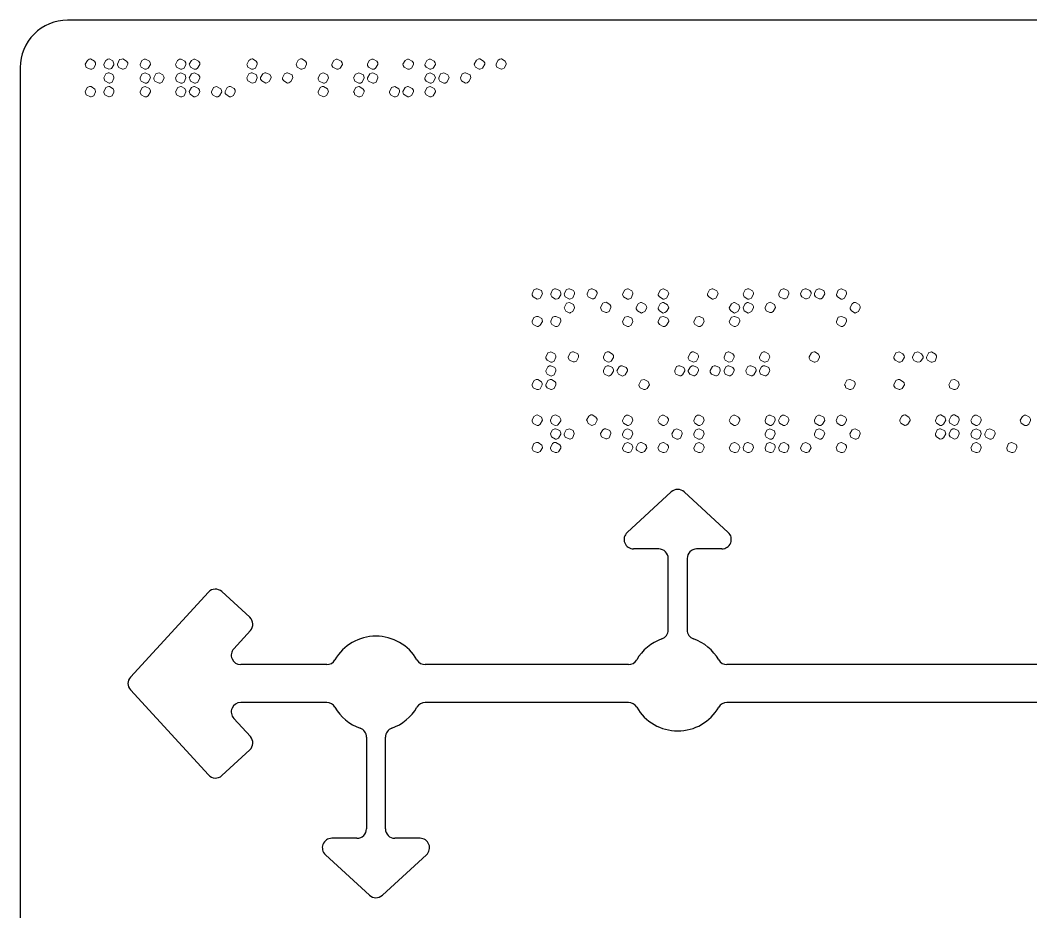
# Model space of a CAD drawing. Header units: millimetres. Extents: x 4903 to 8718, y 642 to 2401.
# Drawn here: x 5582.7 to 5795.9, y 757.1 to 945.4 of the extents above; entities that cross this region are included whole.
import ezdxf

# ---------------------------------------------------------------- set-up
doc = ezdxf.new("R2010")
doc.units = ezdxf.units.MM

msp = doc.modelspace()

# ---------------------------------------------------------------- linework, layer by layer
for p, q in [((5710.75, 837.24), (5720.07, 845.79)), ((5722.77, 845.79), (5732.09, 837.24)), ((5717.42, 833.76), (5712.1, 833.76)), ((5730.74, 833.76), (5725.42, 833.76)), ((5719.42, 816.64), (5719.42, 831.76)), ((5723.42, 831.76), (5723.42, 816.64)), ((5622.39, 824.62), (5605.92, 806.68)), ((5631.11, 819.33), (5625.21, 824.74)), ((5627.72, 812.68), (5631.23, 816.51)), ((5647.34, 809.33), (5629.19, 809.33)), ((5711.03, 809.33), (5668.12, 809.33)), ((5812.07, 809.33), (5731.81, 809.33)), ((5605.92, 803.97), (5622.39, 786.03)), ((5647.34, 801.33), (5629.19, 801.33)), ((5711.03, 801.33), (5668.12, 801.33)), ((5812.07, 801.33), (5731.81, 801.33)), ((5631.23, 794.15), (5627.72, 797.97)), ((5655.73, 794.01), (5655.73, 774.65)), ((5659.73, 774.65), (5659.73, 794.01)), ((5625.21, 785.91), (5631.11, 791.32)), ((5653.73, 772.65), (5648.41, 772.65)), ((5667.05, 772.65), (5661.73, 772.65)), ((5647.06, 769.18), (5656.38, 760.63)), ((5659.08, 760.63), (5668.4, 769.18))]:
    msp.add_line(p, q)
msp.add_lwpolyline([(5582.65, 935.42), (5582.65, 658.42, 0.414214), (5592.65, 648.42), (5992.65, 648.42, 0.414214), (6002.65, 658.42), (6002.65, 935.42, 0.414214), (5992.65, 945.42), (5592.65, 945.42, 0.414214)], format="xyb", close=True)
at = {"color": 139, "lineweight": 0}
for points in [[(5597.46, 937.25), (5597.22, 937.17), (5596.83, 936.93), (5596.35, 936.14), (5596.43, 935.91), (5596.59, 935.43), (5597.46, 935.04), (5597.46, 935.04), (5597.77, 935.04), (5598.17, 935.28), (5598.56, 936.06), (5598.56, 936.38), (5598.32, 936.77)], [(5601.4, 937.25), (5601.16, 937.17), (5600.69, 936.93), (5600.29, 936.14), (5600.29, 935.99), (5600.53, 935.43), (5601.32, 935.04), (5601.71, 935.12), (5601.95, 935.2), (5602.42, 935.99), (5602.42, 936.22), (5602.19, 936.85)], [(5604.31, 937.25), (5604.08, 937.17), (5603.6, 937.09), (5603.21, 936.14), (5603.21, 935.91), (5603.45, 935.43), (5604.24, 935.04), (5604.39, 935.04), (5604.94, 935.28), (5605.34, 936.14), (5605.34, 936.38), (5605.1, 936.77)], [(5609.12, 937.17), (5608.96, 937.17), (5608.81, 937.17), (5608.33, 936.93), (5607.94, 936.06), (5607.94, 935.91), (5608.18, 935.51), (5608.96, 935.04), (5609.2, 935.04), (5609.67, 935.28), (5610.15, 936.06), (5610.15, 936.14), (5610.07, 936.38), (5609.91, 936.77)], [(5616.61, 937.17), (5616.53, 937.17), (5616.29, 937.17), (5615.82, 936.93), (5615.43, 936.06), (5615.5, 935.91), (5615.66, 935.51), (5616.45, 935.04), (5616.77, 935.04), (5617.24, 935.28), (5617.63, 936.06), (5617.63, 936.14), (5617.63, 936.38), (5617.4, 936.77)], [(5619.52, 937.17), (5619.29, 937.17), (5618.81, 936.93), (5618.34, 936.14), (5618.42, 935.83), (5618.58, 935.51), (5619.37, 935.04), (5619.52, 935.04), (5619.76, 935.04), (5620.08, 935.28), (5620.55, 936.06), (5620.55, 936.38), (5620.31, 936.77)], [(5631.66, 937.25), (5631.58, 937.25), (5631.35, 937.17), (5630.87, 936.93), (5630.48, 936.06), (5630.56, 935.91), (5630.72, 935.51), (5631.5, 935.04), (5631.82, 935.04), (5632.29, 935.28), (5632.69, 936.14), (5632.69, 936.14), (5632.69, 936.38), (5632.45, 936.77)], [(5642.06, 937.25), (5641.83, 937.25), (5641.35, 937.01), (5640.88, 936.14), (5640.96, 935.91), (5641.12, 935.51), (5641.91, 935.04), (5642.06, 935.04), (5642.3, 935.12), (5642.69, 935.28), (5643.09, 936.14), (5643.09, 936.38), (5642.85, 936.77)], [(5649.55, 937.17), (5649.31, 937.17), (5648.84, 936.93), (5648.45, 936.14), (5648.45, 935.83), (5648.61, 935.51), (5649.47, 935.04), (5649.55, 935.04), (5649.79, 935.04), (5650.18, 935.28), (5650.65, 936.06), (5650.58, 936.38), (5650.42, 936.77)], [(5657.12, 937.17), (5656.88, 937.17), (5656.33, 936.93), (5655.93, 936.14), (5655.93, 935.83), (5656.17, 935.51), (5656.96, 935.04), (5657.12, 935.04), (5657.35, 935.04), (5657.67, 935.28), (5658.14, 936.06), (5658.14, 936.38), (5657.91, 936.77)], [(5664.6, 937.17), (5664.37, 937.17), (5663.89, 936.93), (5663.42, 936.14), (5663.5, 935.83), (5663.66, 935.51), (5664.45, 935.04), (5664.6, 935.04), (5664.84, 935.04), (5665.23, 935.28), (5665.63, 936.06), (5665.63, 936.38), (5665.39, 936.77)], [(5669.25, 937.17), (5669.1, 937.17), (5668.94, 937.17), (5668.47, 936.93), (5668.07, 936.06), (5668.07, 935.91), (5668.31, 935.51), (5669.1, 935.04), (5669.33, 935.04), (5669.81, 935.28), (5670.28, 936.06), (5670.28, 936.14), (5670.2, 936.38), (5670.04, 936.77)], [(5679.66, 937.25), (5679.42, 937.25), (5678.95, 937.01), (5678.47, 936.14), (5678.55, 935.91), (5678.71, 935.51), (5679.5, 935.04), (5679.66, 935.04), (5679.89, 935.12), (5680.21, 935.28), (5680.68, 936.14), (5680.68, 936.38), (5680.44, 936.77)], [(5684.15, 937.25), (5684.23, 937.25), (5685.02, 936.77), (5685.25, 936.3), (5685.25, 936.06), (5684.78, 935.28), (5684.46, 935.12), (5684.23, 935.04), (5684.23, 935.04), (5684.15, 935.04), (5683.28, 935.51), (5683.12, 935.83), (5683.12, 936.06), (5683.12, 936.06), (5683.12, 936.22), (5683.52, 937.01), (5683.91, 937.17), (5684.15, 937.25), (5684.15, 937.25), (5684.15, 937.25)], [(5601.4, 934.33), (5601.24, 934.33), (5600.69, 934.09), (5600.29, 933.23), (5600.29, 933.23), (5600.53, 932.6), (5601.4, 932.12), (5601.56, 932.12), (5602.03, 932.36), (5602.42, 933.15), (5602.42, 933.38), (5602.19, 933.94)], [(5609.04, 934.33), (5608.81, 934.25), (5608.33, 934.02), (5607.94, 933.23), (5607.94, 932.99), (5608.18, 932.52), (5609.04, 932.12), (5609.28, 932.12), (5609.67, 932.36), (5610.15, 933.23), (5609.91, 933.86)], [(5611.96, 934.33), (5611.72, 934.25), (5611.25, 934.09), (5610.86, 933.23), (5610.86, 933.23), (5610.86, 932.99), (5611.09, 932.52), (5611.96, 932.12), (5612.19, 932.12), (5612.59, 932.36), (5613.06, 933.23), (5612.98, 933.46), (5612.75, 933.86)], [(5616.53, 934.33), (5616.37, 934.25), (5615.82, 934.02), (5615.43, 933.23), (5615.5, 932.99), (5615.66, 932.52), (5616.53, 932.12), (5616.84, 932.12), (5617.24, 932.36), (5617.63, 933.23), (5617.48, 933.86)], [(5619.45, 934.33), (5619.21, 934.25), (5618.81, 934.09), (5618.34, 933.23), (5618.34, 933.23), (5618.42, 932.99), (5618.58, 932.52), (5619.45, 932.12), (5619.68, 932.12), (5620.15, 932.36), (5620.55, 933.23), (5620.55, 933.46), (5620.31, 933.86)], [(5631.58, 934.33), (5631.42, 934.33), (5630.87, 934.09), (5630.48, 933.23), (5630.56, 932.99), (5630.72, 932.6), (5631.58, 932.12), (5631.9, 932.2), (5632.29, 932.36), (5632.69, 933.23), (5632.53, 933.86)], [(5634.5, 934.33), (5634.26, 934.33), (5633.87, 934.09), (5633.39, 933.31), (5633.39, 933.23), (5633.39, 932.99), (5633.63, 932.6), (5634.5, 932.12), (5634.73, 932.2), (5635.21, 932.44), (5635.6, 933.23), (5635.6, 933.46), (5635.37, 933.94)], [(5639.07, 934.33), (5638.91, 934.33), (5638.44, 934.09), (5638.04, 933.23), (5638.04, 932.99), (5638.28, 932.6), (5639.07, 932.12), (5639.38, 932.2), (5639.78, 932.44), (5640.17, 933.23), (5640.02, 933.86)], [(5646.64, 934.33), (5646.4, 934.25), (5645.93, 934.02), (5645.53, 933.23), (5645.53, 932.99), (5645.77, 932.52), (5646.64, 932.12), (5646.87, 932.12), (5647.27, 932.36), (5647.74, 933.23), (5647.5, 933.86)], [(5654.12, 934.33), (5653.96, 934.25), (5653.41, 934.02), (5653.02, 933.23), (5653.1, 932.99), (5653.26, 932.52), (5654.12, 932.12), (5654.44, 932.12), (5654.83, 932.36), (5655.23, 933.23), (5655.07, 933.86)], [(5657.04, 934.33), (5656.8, 934.25), (5656.41, 934.09), (5655.93, 933.23), (5655.93, 933.23), (5655.93, 932.99), (5656.17, 932.52), (5657.04, 932.12), (5657.27, 932.12), (5657.75, 932.36), (5658.14, 933.23), (5658.14, 933.46), (5657.91, 933.86)], [(5669.17, 934.33), (5668.94, 934.25), (5668.47, 934.02), (5668.07, 933.23), (5668.07, 932.99), (5668.31, 932.52), (5669.17, 932.12), (5669.41, 932.12), (5669.81, 932.36), (5670.28, 933.23), (5670.04, 933.86)], [(5672.09, 934.33), (5671.85, 934.25), (5671.38, 934.09), (5670.99, 933.23), (5670.99, 933.23), (5670.99, 932.99), (5671.22, 932.52), (5672.09, 932.12), (5672.33, 932.12), (5672.72, 932.36), (5673.19, 933.23), (5673.12, 933.46), (5672.88, 933.86)], [(5676.66, 934.33), (5676.5, 934.33), (5675.95, 934.09), (5675.56, 933.23), (5675.64, 932.99), (5675.8, 932.6), (5676.66, 932.12), (5676.98, 932.2), (5677.37, 932.44), (5677.77, 933.23), (5677.61, 933.86)], [(5597.61, 931.41), (5597.3, 931.41), (5596.75, 931.18), (5596.35, 930.31), (5596.43, 930.07), (5596.59, 929.68), (5597.46, 929.21), (5597.61, 929.21), (5598.17, 929.44), (5598.56, 930.31), (5598.48, 930.71), (5598.4, 930.86)], [(5601.48, 931.41), (5601.32, 931.41), (5601.08, 931.34), (5600.69, 931.18), (5600.29, 930.31), (5600.29, 930.15), (5600.53, 929.68), (5601.32, 929.21), (5601.4, 929.21), (5601.63, 929.29), (5602.03, 929.44), (5602.42, 930.23), (5602.42, 930.55), (5602.26, 930.94)], [(5609.04, 931.41), (5609.04, 931.41), (5608.41, 931.18), (5607.94, 930.31), (5607.94, 930.15), (5608.18, 929.68), (5608.96, 929.21), (5609.28, 929.21), (5609.67, 929.44), (5610.15, 930.31), (5610.15, 930.47), (5609.91, 931.02)], [(5616.61, 931.41), (5616.53, 931.41), (5615.9, 931.18), (5615.43, 930.31), (5615.5, 930.15), (5615.66, 929.68), (5616.45, 929.21), (5616.77, 929.21), (5617.24, 929.44), (5617.63, 930.31), (5617.63, 930.47), (5617.4, 931.02)], [(5619.45, 931.41), (5619.29, 931.41), (5618.81, 931.18), (5618.34, 930.39), (5618.42, 929.92), (5618.5, 929.76), (5619.29, 929.21), (5619.6, 929.21), (5620.15, 929.52), (5620.55, 930.31), (5620.47, 930.63), (5620.31, 931.02)], [(5624.1, 931.41), (5624.1, 931.41), (5623.46, 931.18), (5622.99, 930.31), (5622.99, 930.15), (5623.23, 929.68), (5624.02, 929.21), (5624.33, 929.21), (5624.73, 929.44), (5625.2, 930.31), (5625.2, 930.31), (5625.12, 930.55), (5624.96, 930.94)], [(5627.01, 931.41), (5626.77, 931.41), (5626.3, 931.18), (5625.91, 930.39), (5625.91, 929.92), (5626.07, 929.76), (5626.85, 929.21), (5627.09, 929.21), (5627.64, 929.52), (5628.04, 930.31), (5628.04, 930.63), (5627.8, 931.02)], [(5646.64, 931.41), (5646.4, 931.41), (5645.93, 931.18), (5645.53, 930.31), (5645.53, 930.07), (5645.77, 929.68), (5646.64, 929.21), (5646.87, 929.29), (5647.27, 929.52), (5647.74, 930.31), (5647.5, 930.94)], [(5654.2, 931.41), (5654.12, 931.41), (5653.49, 931.18), (5653.02, 930.31), (5653.1, 930.15), (5653.26, 929.68), (5654.04, 929.21), (5654.36, 929.21), (5654.83, 929.44), (5655.23, 930.31), (5655.23, 930.31), (5655.23, 930.55), (5654.99, 930.94)], [(5661.69, 931.41), (5661.69, 931.41), (5660.98, 931.18), (5660.58, 930.31), (5660.58, 930.15), (5660.82, 929.68), (5661.61, 929.21), (5661.85, 929.21), (5662.32, 929.44), (5662.71, 930.31), (5662.71, 930.31), (5662.71, 930.55), (5662.55, 930.94)], [(5664.53, 931.41), (5664.37, 931.41), (5663.89, 931.18), (5663.42, 930.39), (5663.5, 929.92), (5663.58, 929.76), (5664.45, 929.21), (5664.68, 929.21), (5665.23, 929.52), (5665.63, 930.31), (5665.63, 930.63), (5665.39, 931.02)], [(5669.17, 931.41), (5669.17, 931.41), (5668.54, 931.18), (5668.07, 930.31), (5668.07, 930.15), (5668.31, 929.68), (5669.1, 929.21), (5669.41, 929.21), (5669.81, 929.44), (5670.28, 930.31), (5670.28, 930.47), (5670.04, 931.02)], [(5691.79, 888.7), (5691.56, 888.7), (5691.08, 888.46), (5690.69, 887.6), (5690.69, 887.36), (5690.93, 886.97), (5691.79, 886.49), (5691.79, 886.49), (5692.03, 886.57), (5692.42, 886.73), (5692.9, 887.6), (5692.82, 887.83), (5692.66, 888.31)], [(5695.66, 888.7), (5695.42, 888.7), (5695.02, 888.46), (5694.63, 887.6), (5694.63, 887.44), (5694.87, 886.97), (5695.66, 886.49), (5696.05, 886.57), (5696.29, 886.65), (5696.76, 887.44), (5696.76, 887.75), (5696.52, 888.31)], [(5698.57, 888.7), (5698.41, 888.7), (5697.94, 888.54), (5697.47, 887.6), (5697.55, 887.36), (5697.7, 886.97), (5698.57, 886.49), (5698.65, 886.49), (5699.28, 886.81), (5699.67, 887.6), (5699.67, 887.91), (5699.44, 888.31)], [(5703.38, 888.7), (5703.14, 888.7), (5702.67, 888.46), (5702.28, 887.6), (5702.28, 887.44), (5702.51, 886.97), (5703.38, 886.57), (5703.62, 886.57), (5704.01, 886.81), (5704.4, 887.67), (5704.4, 887.91), (5704.17, 888.31)], [(5710.94, 888.7), (5710.79, 888.7), (5710.63, 888.62), (5710.16, 888.38), (5709.76, 887.52), (5709.84, 887.36), (5710, 886.97), (5710.79, 886.49), (5711.1, 886.49), (5711.58, 886.73), (5711.97, 887.6), (5711.97, 887.6), (5711.97, 887.83), (5711.73, 888.23)], [(5718.43, 888.7), (5718.35, 888.7), (5718.12, 888.62), (5717.72, 888.38), (5717.33, 887.52), (5717.33, 887.36), (5717.56, 886.97), (5718.35, 886.49), (5718.59, 886.49), (5719.06, 886.73), (5719.53, 887.6), (5719.53, 887.6), (5719.46, 887.83), (5719.3, 888.23)], [(5728.83, 888.7), (5728.68, 888.7), (5728.13, 888.46), (5727.73, 887.6), (5727.73, 887.36), (5727.97, 886.97), (5728.76, 886.49), (5728.91, 886.49), (5729.07, 886.57), (5729.47, 886.73), (5729.94, 887.6), (5729.86, 887.83), (5729.7, 888.23)], [(5736.4, 888.7), (5736.16, 888.7), (5735.69, 888.46), (5735.22, 887.6), (5735.3, 887.36), (5735.45, 886.97), (5736.24, 886.49), (5736.4, 886.49), (5736.64, 886.57), (5737.03, 886.73), (5737.42, 887.6), (5737.42, 887.83), (5737.19, 888.23)], [(5743.89, 888.7), (5743.65, 888.7), (5743.18, 888.46), (5742.78, 887.67), (5742.78, 887.36), (5742.94, 886.97), (5743.81, 886.57), (5743.89, 886.57), (5744.12, 886.57), (5744.52, 886.81), (5744.91, 887.6), (5744.91, 887.91), (5744.68, 888.31)], [(5748.54, 888.7), (5748.3, 888.7), (5747.75, 888.46), (5747.36, 887.67), (5747.43, 887.36), (5747.59, 886.97), (5748.38, 886.57), (5748.62, 886.57), (5749.17, 886.81), (5749.56, 887.6), (5749.56, 887.91), (5749.33, 888.31)], [(5751.37, 888.7), (5751.22, 888.7), (5750.67, 888.46), (5750.27, 887.67), (5750.27, 887.36), (5750.51, 886.97), (5751.3, 886.57), (5751.45, 886.57), (5751.69, 886.57), (5752, 886.81), (5752.48, 887.6), (5752.4, 887.91), (5752.24, 888.31)], [(5756.02, 888.7), (5755.95, 888.7), (5755.71, 888.62), (5755.31, 888.38), (5754.92, 887.52), (5754.92, 887.36), (5755.16, 886.97), (5755.95, 886.49), (5756.18, 886.49), (5756.65, 886.73), (5757.05, 887.6), (5757.05, 887.6), (5757.05, 887.83), (5756.89, 888.23)], [(5698.57, 885.78), (5697.94, 885.63), (5697.47, 884.68), (5697.55, 884.52), (5697.78, 883.97), (5698.65, 883.58), (5698.81, 883.66), (5699.28, 883.89), (5699.67, 884.68), (5699.67, 884.76), (5699.44, 885.39)], [(5706.29, 885.86), (5705.98, 885.78), (5705.59, 885.63), (5705.11, 884.76), (5705.11, 884.76), (5705.19, 884.52), (5705.43, 884.05), (5706.22, 883.66), (5706.45, 883.66), (5706.93, 883.89), (5707.32, 884.76), (5707.32, 885), (5707.08, 885.39)], [(5713.78, 885.78), (5713.55, 885.78), (5713.07, 885.55), (5712.68, 884.76), (5712.68, 884.68), (5712.68, 884.44), (5712.91, 884.05), (5713.78, 883.58), (5714.02, 883.66), (5714.49, 883.89), (5714.89, 884.68), (5714.81, 884.92), (5714.65, 885.39)], [(5718.43, 885.78), (5718.2, 885.78), (5717.72, 885.55), (5717.33, 884.68), (5717.33, 884.44), (5717.56, 884.05), (5718.35, 883.58), (5718.67, 883.66), (5719.06, 883.89), (5719.53, 884.68), (5719.3, 885.31)], [(5733.41, 885.78), (5733.25, 885.78), (5732.78, 885.55), (5732.3, 884.68), (5732.38, 884.44), (5732.62, 884.05), (5733.41, 883.58), (5733.72, 883.66), (5734.11, 883.89), (5734.51, 884.68), (5734.35, 885.31)], [(5736.32, 885.78), (5736.09, 885.78), (5735.69, 885.55), (5735.22, 884.76), (5735.22, 884.68), (5735.3, 884.44), (5735.45, 884.05), (5736.32, 883.58), (5736.56, 883.66), (5737.03, 883.89), (5737.42, 884.68), (5737.42, 884.92), (5737.19, 885.39)], [(5740.97, 885.86), (5740.73, 885.78), (5740.26, 885.55), (5739.87, 884.76), (5739.87, 884.52), (5740.1, 884.05), (5740.89, 883.66), (5741.21, 883.66), (5741.6, 883.89), (5742.07, 884.76), (5741.84, 885.39)], [(5758.94, 885.78), (5758.62, 885.78), (5758.23, 885.55), (5757.84, 884.76), (5757.84, 884.68), (5757.84, 884.44), (5758.07, 884.05), (5758.86, 883.58), (5759.1, 883.66), (5759.57, 883.89), (5759.96, 884.68), (5759.96, 884.92), (5759.73, 885.39)], [(5691.95, 882.87), (5691.64, 882.87), (5691.08, 882.63), (5690.69, 881.84), (5690.69, 881.61), (5690.93, 881.13), (5691.79, 880.74), (5691.95, 880.74), (5692.42, 880.98), (5692.9, 881.76), (5692.82, 882.16), (5692.74, 882.39)], [(5695.73, 882.87), (5695.58, 882.87), (5695.42, 882.87), (5695.02, 882.71), (5694.63, 881.84), (5694.63, 881.61), (5694.87, 881.13), (5695.66, 880.74), (5695.73, 880.74), (5695.97, 880.74), (5696.29, 880.9), (5696.76, 881.76), (5696.76, 882.08), (5696.6, 882.47)], [(5710.94, 882.87), (5710.87, 882.87), (5710.24, 882.71), (5709.76, 881.76), (5709.84, 881.61), (5710, 881.13), (5710.79, 880.74), (5711.1, 880.74), (5711.58, 880.98), (5711.97, 881.76), (5711.97, 881.76), (5711.89, 882.08), (5711.73, 882.47)], [(5718.43, 882.87), (5718.43, 882.87), (5717.72, 882.71), (5717.33, 881.76), (5717.33, 881.61), (5717.56, 881.13), (5718.35, 880.74), (5718.67, 880.74), (5719.06, 880.98), (5719.53, 881.76), (5719.53, 882), (5719.3, 882.47)], [(5726, 882.87), (5725.92, 882.87), (5725.29, 882.71), (5724.82, 881.76), (5724.82, 881.61), (5725.05, 881.13), (5725.84, 880.74), (5726.15, 880.74), (5726.55, 880.98), (5727.02, 881.76), (5727.02, 881.76), (5726.94, 882.08), (5726.79, 882.47)], [(5733.48, 882.87), (5733.41, 882.87), (5732.78, 882.71), (5732.3, 881.76), (5732.38, 881.61), (5732.54, 881.13), (5733.33, 880.74), (5733.64, 880.74), (5734.11, 880.98), (5734.51, 881.76), (5734.51, 881.76), (5734.51, 882.08), (5734.35, 882.47)], [(5756.02, 882.87), (5756.02, 882.87), (5755.31, 882.71), (5754.92, 881.76), (5754.92, 881.61), (5755.16, 881.13), (5755.95, 880.74), (5756.18, 880.74), (5756.65, 880.98), (5757.05, 881.76), (5757.05, 881.76), (5757.05, 882.08), (5756.89, 882.47)], [(5694.63, 875.38), (5694.47, 875.3), (5694, 875.14), (5693.61, 874.28), (5693.61, 874.04), (5693.84, 873.65), (5694.63, 873.17), (5694.63, 873.17), (5694.95, 873.17), (5695.34, 873.41), (5695.73, 874.28), (5695.73, 874.51), (5695.5, 874.99)], [(5699.44, 875.38), (5700.31, 874.99), (5700.46, 874.59), (5700.46, 874.36), (5700.46, 874.36), (5700.46, 874.28), (5700.07, 873.41), (5699.67, 873.25), (5699.36, 873.25), (5699.36, 873.25), (5698.57, 873.65), (5698.33, 874.12), (5698.33, 874.36), (5698.81, 875.22), (5699.2, 875.38), (5699.44, 875.38)], [(5706.85, 875.38), (5706.53, 875.38), (5706.14, 875.14), (5705.74, 874.36), (5705.74, 874.12), (5705.98, 873.65), (5706.77, 873.17), (5707.08, 873.25), (5707.4, 873.41), (5707.87, 874.2), (5707.87, 874.36), (5707.87, 874.59), (5707.63, 874.91)], [(5724.74, 875.38), (5724.5, 875.38), (5724.11, 875.14), (5723.63, 874.28), (5723.63, 874.04), (5723.87, 873.65), (5724.74, 873.17), (5724.74, 873.17), (5724.97, 873.25), (5725.37, 873.41), (5725.84, 874.28), (5725.84, 874.51), (5725.6, 874.99)], [(5732.22, 875.38), (5732.07, 875.38), (5731.59, 875.14), (5731.2, 874.28), (5731.2, 874.04), (5731.44, 873.65), (5732.22, 873.17), (5732.22, 873.17), (5732.54, 873.25), (5732.93, 873.41), (5733.33, 874.28), (5733.33, 874.51), (5733.09, 874.99)], [(5739.79, 875.38), (5739.55, 875.38), (5739.08, 875.14), (5738.69, 874.28), (5738.69, 874.04), (5738.92, 873.65), (5739.71, 873.17), (5739.79, 873.17), (5740.03, 873.25), (5740.42, 873.41), (5740.89, 874.28), (5740.81, 874.51), (5740.58, 874.99)], [(5750.19, 875.38), (5750.35, 875.38), (5751.14, 874.91), (5751.37, 874.43), (5751.37, 874.2), (5750.9, 873.41), (5750.59, 873.25), (5750.35, 873.17), (5750.35, 873.17), (5750.19, 873.17), (5749.4, 873.65), (5749.17, 874.04), (5749.17, 874.2), (5749.17, 874.2), (5749.17, 874.36), (5749.64, 875.14), (5749.96, 875.3), (5750.19, 875.38), (5750.19, 875.38), (5750.19, 875.38)], [(5768.16, 875.38), (5767.92, 875.3), (5767.45, 875.14), (5767.06, 874.28), (5767.06, 874.04), (5767.29, 873.65), (5768.08, 873.17), (5768.16, 873.17), (5768.4, 873.17), (5768.79, 873.41), (5769.26, 874.28), (5769.19, 874.51), (5768.95, 874.99)], [(5772.1, 875.38), (5771.87, 875.3), (5771.39, 875.14), (5771, 874.28), (5771, 874.12), (5771.23, 873.57), (5772.02, 873.17), (5772.5, 873.25), (5772.65, 873.33), (5773.2, 874.12), (5773.2, 874.43), (5772.89, 874.99)], [(5775.02, 875.38), (5774.78, 875.3), (5774.39, 875.22), (5773.91, 874.28), (5773.91, 874.04), (5774.15, 873.65), (5774.94, 873.17), (5775.1, 873.17), (5775.73, 873.41), (5776.04, 874.28), (5776.04, 874.51), (5775.81, 874.91)], [(5694.63, 872.46), (5694.39, 872.46), (5694, 872.23), (5693.61, 871.36), (5693.61, 871.2), (5693.84, 870.65), (5694.71, 870.26), (5694.87, 870.34), (5695.34, 870.49), (5695.73, 871.36), (5695.73, 871.68), (5695.5, 872.07)], [(5706.85, 872.46), (5706.77, 872.46), (5706.53, 872.46), (5706.14, 872.23), (5705.74, 871.44), (5705.74, 871.36), (5705.74, 871.12), (5705.98, 870.65), (5706.85, 870.26), (5707, 870.34), (5707.4, 870.49), (5707.87, 871.28), (5707.87, 871.6), (5707.63, 872.07)], [(5709.68, 872.46), (5709.45, 872.46), (5709.05, 872.23), (5708.58, 871.36), (5708.66, 871.2), (5708.9, 870.65), (5709.76, 870.26), (5709.92, 870.34), (5710.31, 870.49), (5710.79, 871.36), (5710.79, 871.68), (5710.55, 872.07)], [(5721.9, 872.46), (5721.82, 872.46), (5721.58, 872.46), (5721.19, 872.31), (5720.8, 871.44), (5720.8, 871.36), (5720.8, 871.12), (5721.03, 870.65), (5721.9, 870.34), (5722.06, 870.34), (5722.45, 870.49), (5722.92, 871.36), (5722.92, 871.6), (5722.69, 872.07)], [(5724.74, 872.46), (5724.5, 872.46), (5724.11, 872.23), (5723.63, 871.44), (5723.63, 871.2), (5723.95, 870.65), (5724.82, 870.34), (5724.97, 870.34), (5725.37, 870.57), (5725.84, 871.36), (5725.84, 871.68), (5725.6, 872.07)], [(5729.39, 872.46), (5729.31, 872.46), (5729.15, 872.46), (5728.76, 872.31), (5728.28, 871.44), (5728.28, 871.36), (5728.28, 871.12), (5728.52, 870.65), (5729.47, 870.34), (5729.62, 870.34), (5730.02, 870.49), (5730.41, 871.36), (5730.41, 871.6), (5730.25, 872.07)], [(5732.22, 872.46), (5731.99, 872.46), (5731.59, 872.23), (5731.2, 871.44), (5731.2, 871.2), (5731.44, 870.65), (5732.3, 870.34), (5732.46, 870.34), (5732.93, 870.57), (5733.33, 871.36), (5733.33, 871.68), (5733.09, 872.07)], [(5736.87, 872.46), (5736.87, 872.46), (5736.64, 872.46), (5736.24, 872.31), (5735.77, 871.44), (5735.77, 871.36), (5735.85, 871.12), (5736.09, 870.65), (5736.95, 870.34), (5737.11, 870.34), (5737.5, 870.49), (5737.98, 871.36), (5737.98, 871.6), (5737.74, 872.07)], [(5739.79, 872.46), (5739.47, 872.46), (5739.08, 872.23), (5738.69, 871.44), (5738.69, 871.2), (5738.92, 870.65), (5739.87, 870.34), (5740.03, 870.34), (5740.42, 870.57), (5740.89, 871.36), (5740.81, 871.68), (5740.66, 872.07)], [(5691.87, 869.55), (5691.56, 869.55), (5691.16, 869.31), (5690.69, 868.52), (5690.69, 868.29), (5690.93, 867.81), (5691.71, 867.42), (5691.79, 867.42), (5692.03, 867.42), (5692.42, 867.58), (5692.82, 868.44), (5692.82, 868.68), (5692.66, 869.08)], [(5694.79, 869.55), (5694.47, 869.55), (5694, 869.31), (5693.61, 868.44), (5693.61, 868.21), (5693.84, 867.81), (5694.63, 867.42), (5694.79, 867.42), (5695.34, 867.66), (5695.73, 868.44), (5695.73, 868.84), (5695.58, 869.08)], [(5714.33, 869.55), (5714.33, 869.55), (5715.2, 869.15), (5715.36, 868.76), (5715.44, 868.44), (5715.44, 868.44), (5715.44, 868.44), (5714.96, 867.66), (5714.57, 867.42), (5714.25, 867.42), (5713.47, 867.81), (5713.23, 868.29), (5713.23, 868.44), (5713.23, 868.44), (5713.7, 869.39), (5714.33, 869.55), (5714.33, 869.55)], [(5757.76, 869.55), (5757.84, 869.55), (5758.7, 869.15), (5758.86, 868.76), (5758.86, 868.44), (5758.86, 868.44), (5758.86, 868.44), (5758.47, 867.66), (5757.99, 867.42), (5757.68, 867.42), (5756.89, 867.81), (5756.73, 868.29), (5756.65, 868.44), (5756.65, 868.44), (5757.13, 869.39), (5757.76, 869.55), (5757.76, 869.55)], [(5768.24, 869.55), (5767.92, 869.55), (5767.45, 869.31), (5767.06, 868.44), (5767.06, 868.21), (5767.29, 867.81), (5768.16, 867.42), (5768.32, 867.42), (5768.79, 867.66), (5769.26, 868.44), (5769.19, 868.84), (5769.03, 869.08)], [(5779.75, 869.55), (5779.82, 869.55), (5780.61, 869.15), (5780.77, 868.76), (5780.85, 868.44), (5780.85, 868.44), (5780.85, 868.44), (5780.46, 867.66), (5779.98, 867.42), (5779.67, 867.42), (5778.88, 867.81), (5778.72, 868.29), (5778.64, 868.44), (5778.64, 868.44), (5779.12, 869.39), (5779.75, 869.55), (5779.75, 869.55)], [(5691.79, 862.06), (5691.56, 861.98), (5691.08, 861.75), (5690.69, 860.96), (5690.69, 860.72), (5690.93, 860.25), (5691.79, 859.85), (5691.79, 859.85), (5692.03, 859.85), (5692.42, 860.09), (5692.9, 860.96), (5692.82, 861.19), (5692.66, 861.59)], [(5695.66, 862.06), (5695.42, 861.98), (5694.95, 861.82), (5694.55, 860.96), (5694.55, 860.8), (5694.79, 860.25), (5695.58, 859.85), (5696.05, 859.93), (5696.21, 860.01), (5696.76, 860.8), (5696.76, 861.12), (5696.44, 861.67)], [(5703.38, 862.06), (5703.06, 862.06), (5702.67, 861.82), (5702.2, 860.96), (5702.28, 860.8), (5702.51, 860.25), (5703.3, 859.85), (5703.54, 859.93), (5704.01, 860.09), (5704.4, 860.96), (5704.4, 861.19), (5704.17, 861.59)], [(5710.94, 861.98), (5710.79, 861.98), (5710.63, 861.98), (5710.16, 861.75), (5709.76, 860.88), (5709.76, 860.72), (5710, 860.33), (5710.79, 859.85), (5711.02, 859.85), (5711.5, 860.09), (5711.97, 860.88), (5711.97, 860.96), (5711.89, 861.19), (5711.73, 861.59)], [(5718.43, 861.98), (5718.35, 861.98), (5718.12, 861.98), (5717.64, 861.75), (5717.25, 860.88), (5717.33, 860.72), (5717.49, 860.33), (5718.27, 859.85), (5718.59, 859.85), (5719.06, 860.09), (5719.46, 860.88), (5719.46, 860.96), (5719.46, 861.19), (5719.22, 861.59)], [(5726, 861.98), (5725.84, 861.98), (5725.6, 861.98), (5725.21, 861.75), (5724.82, 860.88), (5724.82, 860.72), (5725.05, 860.33), (5725.84, 859.85), (5726.08, 859.85), (5726.55, 860.09), (5727.02, 860.88), (5727.02, 860.96), (5726.94, 861.19), (5726.79, 861.59)], [(5733.48, 861.98), (5733.41, 861.98), (5733.17, 861.98), (5732.7, 861.75), (5732.3, 860.88), (5732.38, 860.72), (5732.54, 860.33), (5733.33, 859.85), (5733.64, 859.85), (5734.11, 860.09), (5734.51, 860.88), (5734.51, 860.96), (5734.51, 861.19), (5734.27, 861.59)], [(5740.97, 861.98), (5740.89, 861.98), (5740.66, 861.98), (5740.18, 861.75), (5739.87, 860.88), (5739.87, 860.72), (5740.03, 860.33), (5740.89, 859.85), (5741.13, 859.85), (5741.6, 860.09), (5742, 860.88), (5742, 860.96), (5742, 861.19), (5741.84, 861.59)], [(5743.89, 861.98), (5743.81, 861.98), (5743.57, 861.98), (5743.1, 861.75), (5742.71, 860.88), (5742.78, 860.72), (5742.94, 860.33), (5743.73, 859.85), (5744.04, 859.85), (5744.52, 860.09), (5744.91, 860.88), (5744.91, 860.96), (5744.91, 861.19), (5744.68, 861.59)], [(5751.37, 861.98), (5751.14, 861.98), (5750.67, 861.75), (5750.27, 860.96), (5750.27, 860.72), (5750.43, 860.33), (5751.3, 859.85), (5751.37, 859.85), (5751.61, 859.85), (5752, 860.09), (5752.48, 860.88), (5752.4, 861.19), (5752.24, 861.59)], [(5756.02, 861.98), (5755.95, 861.98), (5755.71, 861.98), (5755.24, 861.75), (5754.84, 860.88), (5754.92, 860.72), (5755.08, 860.33), (5755.87, 859.85), (5756.18, 859.85), (5756.65, 860.09), (5757.05, 860.88), (5757.05, 860.96), (5757.05, 861.19), (5756.81, 861.59)], [(5769.34, 862.06), (5769.42, 862.06), (5770.21, 861.59), (5770.45, 861.12), (5770.45, 860.88), (5769.97, 860.09), (5769.66, 859.93), (5769.42, 859.85), (5769.42, 859.85), (5769.34, 859.85), (5768.48, 860.33), (5768.32, 860.72), (5768.32, 860.88), (5768.32, 860.88), (5768.32, 861.04), (5768.71, 861.82), (5769.11, 861.98), (5769.34, 862.06), (5769.34, 862.06), (5769.34, 862.06)], [(5776.99, 862.06), (5776.83, 862.06), (5776.59, 861.98), (5776.2, 861.75), (5775.81, 860.88), (5775.81, 860.72), (5776.04, 860.33), (5776.83, 859.85), (5777.07, 859.85), (5777.54, 860.09), (5778.01, 860.96), (5778.01, 860.96), (5777.93, 861.19), (5777.78, 861.59)], [(5779.82, 862.06), (5779.59, 862.06), (5779.12, 861.82), (5778.72, 860.96), (5778.72, 860.72), (5778.88, 860.33), (5779.75, 859.85), (5779.82, 859.85), (5780.06, 859.93), (5780.46, 860.09), (5780.85, 860.96), (5780.85, 861.19), (5780.69, 861.59)], [(5784.47, 861.98), (5784.4, 861.98), (5784.16, 861.98), (5783.69, 861.75), (5783.29, 860.88), (5783.37, 860.72), (5783.53, 860.33), (5784.32, 859.85), (5784.63, 859.85), (5785.11, 860.09), (5785.5, 860.88), (5785.5, 860.96), (5785.5, 861.19), (5785.26, 861.59)], [(5794.88, 861.98), (5794.64, 861.98), (5794.17, 861.75), (5793.7, 860.96), (5793.77, 860.72), (5793.93, 860.33), (5794.72, 859.85), (5794.88, 859.85), (5795.11, 859.85), (5795.51, 860.09), (5795.9, 860.88), (5795.9, 861.19), (5795.67, 861.59)], [(5695.66, 859.15), (5695.5, 859.15), (5695.02, 858.91), (5694.55, 858.12), (5694.55, 858.04), (5694.79, 857.41), (5695.66, 856.94), (5695.81, 856.94), (5696.29, 857.17), (5696.76, 857.96), (5696.76, 858.2), (5696.52, 858.75)], [(5698.57, 859.15), (5697.86, 858.91), (5697.47, 858.04), (5697.47, 857.88), (5697.7, 857.33), (5698.65, 856.94), (5698.73, 856.94), (5699.2, 857.17), (5699.6, 858.04), (5699.6, 858.12), (5699.36, 858.75)], [(5706.22, 859.15), (5705.98, 859.15), (5705.59, 858.91), (5705.11, 858.12), (5705.11, 858.12), (5705.19, 857.81), (5705.35, 857.41), (5706.22, 857.02), (5706.45, 857.02), (5706.93, 857.25), (5707.32, 858.12), (5707.32, 858.28), (5707.08, 858.75)], [(5710.87, 859.15), (5710.63, 859.07), (5710.16, 858.83), (5709.76, 858.04), (5709.76, 857.81), (5710, 857.33), (5710.87, 856.94), (5711.1, 856.94), (5711.5, 857.17), (5711.97, 858.04), (5711.73, 858.67)], [(5721.27, 859.15), (5721.03, 859.07), (5720.64, 858.91), (5720.17, 858.04), (5720.17, 858.04), (5720.24, 857.81), (5720.4, 857.33), (5721.27, 856.94), (5721.51, 856.94), (5721.98, 857.17), (5722.37, 858.04), (5722.37, 858.28), (5722.14, 858.67)], [(5725.92, 859.15), (5725.68, 859.07), (5725.21, 858.83), (5724.82, 858.04), (5724.82, 857.81), (5725.05, 857.33), (5725.84, 856.94), (5726.15, 856.94), (5726.55, 857.17), (5727.02, 858.04), (5726.79, 858.67)], [(5740.89, 859.15), (5740.73, 859.07), (5740.26, 858.83), (5739.87, 858.04), (5739.87, 857.81), (5740.1, 857.33), (5740.89, 856.94), (5741.21, 856.94), (5741.6, 857.17), (5742, 858.04), (5741.84, 858.67)], [(5751.37, 859.15), (5751.06, 859.07), (5750.67, 858.91), (5750.27, 858.04), (5750.27, 858.04), (5750.27, 857.81), (5750.51, 857.33), (5751.37, 856.94), (5751.61, 856.94), (5752, 857.17), (5752.48, 858.04), (5752.4, 858.28), (5752.16, 858.67)], [(5758.86, 859.15), (5758.62, 859.07), (5758.23, 858.91), (5757.76, 858.04), (5757.76, 858.04), (5757.84, 857.81), (5757.99, 857.33), (5758.86, 856.94), (5759.1, 856.94), (5759.57, 857.17), (5759.96, 858.04), (5759.96, 858.28), (5759.73, 858.67)], [(5776.91, 859.15), (5776.67, 859.15), (5776.2, 858.91), (5775.81, 858.04), (5775.81, 857.81), (5776.04, 857.41), (5776.83, 856.94), (5777.15, 857.02), (5777.54, 857.25), (5778.01, 858.04), (5777.78, 858.67)], [(5779.82, 859.15), (5779.51, 859.15), (5779.12, 858.91), (5778.72, 858.12), (5778.72, 858.04), (5778.72, 857.81), (5778.96, 857.41), (5779.82, 856.94), (5780.06, 857.02), (5780.46, 857.25), (5780.85, 858.04), (5780.85, 858.28), (5780.61, 858.75)], [(5784.4, 859.15), (5784.24, 859.07), (5783.69, 858.83), (5783.29, 858.04), (5783.37, 857.81), (5783.53, 857.33), (5784.4, 856.94), (5784.71, 856.94), (5785.11, 857.17), (5785.5, 858.04), (5785.34, 858.67)], [(5787.31, 859.15), (5787.08, 859.07), (5786.68, 858.91), (5786.21, 858.04), (5786.21, 858.04), (5786.21, 857.81), (5786.45, 857.33), (5787.31, 856.94), (5787.55, 856.94), (5788.02, 857.17), (5788.42, 858.04), (5788.42, 858.28), (5788.18, 858.67)], [(5691.95, 856.23), (5691.64, 856.23), (5691.08, 855.99), (5690.69, 855.13), (5690.69, 854.89), (5690.93, 854.5), (5691.79, 854.1), (5691.95, 854.1), (5692.42, 854.34), (5692.9, 855.13), (5692.82, 855.52), (5692.74, 855.68)], [(5695.73, 856.23), (5695.58, 856.23), (5695.34, 856.23), (5695.02, 855.99), (5694.55, 855.13), (5694.55, 854.97), (5694.79, 854.5), (5695.58, 854.1), (5695.66, 854.1), (5695.89, 854.1), (5696.29, 854.26), (5696.76, 855.05), (5696.76, 855.36), (5696.52, 855.76)], [(5710.87, 856.23), (5710.87, 856.23), (5710.24, 855.99), (5709.76, 855.13), (5709.76, 854.97), (5710, 854.5), (5710.79, 854.1), (5711.1, 854.1), (5711.5, 854.26), (5711.97, 855.13), (5711.97, 855.28), (5711.73, 855.84)], [(5713.78, 856.23), (5713.55, 856.23), (5713.07, 855.99), (5712.68, 855.2), (5712.68, 854.81), (5712.84, 854.57), (5713.62, 854.1), (5713.94, 854.1), (5714.41, 854.34), (5714.89, 855.13), (5714.81, 855.44), (5714.65, 855.84)], [(5718.43, 856.23), (5718.35, 856.23), (5717.72, 855.99), (5717.25, 855.13), (5717.33, 854.97), (5717.49, 854.5), (5718.27, 854.1), (5718.59, 854.1), (5719.06, 854.26), (5719.46, 855.13), (5719.46, 855.13), (5719.46, 855.44), (5719.22, 855.84)], [(5725.92, 856.23), (5725.92, 856.23), (5725.29, 855.99), (5724.82, 855.13), (5724.82, 854.97), (5725.05, 854.5), (5725.84, 854.1), (5726.15, 854.1), (5726.55, 854.26), (5727.02, 855.13), (5727.02, 855.28), (5726.79, 855.84)], [(5733.48, 856.23), (5733.41, 856.23), (5732.78, 855.99), (5732.3, 855.13), (5732.38, 854.97), (5732.54, 854.5), (5733.33, 854.1), (5733.64, 854.1), (5734.11, 854.26), (5734.51, 855.13), (5734.51, 855.28), (5734.27, 855.84)], [(5736.32, 856.23), (5736.16, 856.23), (5735.61, 855.99), (5735.22, 855.2), (5735.3, 854.81), (5735.38, 854.57), (5736.16, 854.1), (5736.48, 854.1), (5737.03, 854.34), (5737.42, 855.13), (5737.35, 855.44), (5737.19, 855.84)], [(5740.97, 856.23), (5740.89, 856.23), (5740.26, 855.99), (5739.87, 855.13), (5739.87, 854.97), (5740.03, 854.5), (5740.89, 854.1), (5741.13, 854.1), (5741.6, 854.26), (5742, 855.13), (5742, 855.13), (5742, 855.44), (5741.84, 855.84)], [(5743.89, 856.23), (5743.81, 856.23), (5743.18, 855.99), (5742.71, 855.13), (5742.78, 854.97), (5742.94, 854.5), (5743.73, 854.1), (5744.04, 854.1), (5744.52, 854.26), (5744.91, 855.13), (5744.91, 855.13), (5744.91, 855.44), (5744.68, 855.84)], [(5748.46, 856.23), (5748.46, 856.23), (5747.83, 855.99), (5747.36, 855.13), (5747.36, 854.97), (5747.59, 854.5), (5748.38, 854.1), (5748.69, 854.1), (5749.09, 854.26), (5749.56, 855.13), (5749.56, 855.13), (5749.48, 855.44), (5749.33, 855.84)], [(5756.02, 856.23), (5755.95, 856.23), (5755.31, 855.99), (5754.84, 855.13), (5754.92, 854.97), (5755.08, 854.5), (5755.87, 854.1), (5756.18, 854.1), (5756.65, 854.26), (5757.05, 855.13), (5757.05, 855.13), (5757.05, 855.44), (5756.81, 855.84)], [(5784.47, 856.23), (5784.4, 856.23), (5783.77, 855.99), (5783.29, 855.13), (5783.37, 854.97), (5783.53, 854.5), (5784.32, 854.1), (5784.63, 854.1), (5785.11, 854.26), (5785.5, 855.13), (5785.5, 855.28), (5785.26, 855.84)], [(5791.96, 856.23), (5791.88, 856.23), (5791.25, 855.99), (5790.86, 855.13), (5790.86, 854.97), (5791.02, 854.5), (5791.88, 854.1), (5792.12, 854.1), (5792.59, 854.26), (5792.99, 855.13), (5792.99, 855.13), (5792.99, 855.44), (5792.83, 855.84)]]:
    msp.add_lwpolyline(points, close=True, dxfattribs=at)
for centre, radius, start, end in [((5721.42, 844.31), 2, 47.4556, 132.5444), ((5712.1, 835.76), 2, 132.5444, 270), ((5730.74, 835.76), 2, 270, 47.4556), ((5717.42, 831.76), 2, 0, 90), ((5725.42, 831.76), 2, 90, 180), ((5623.86, 823.27), 2, 47.4556, 137.4556), ((5629.75, 817.86), 2, 317.4556, 47.4556), ((5657.73, 805.33), 10, 30, 150), ((5717.42, 816.64), 2, 289.4712, 0), ((5725.42, 816.64), 2, 180, 250.5288), ((5629.19, 811.33), 2, 137.4556, 270), ((5721.42, 805.33), 10, 109.4712, 150), ((5721.42, 805.33), 10, 30, 70.5288), ((5647.34, 811.33), 2, 270, 330), ((5668.12, 811.33), 2, 210, 270), ((5711.03, 811.33), 2, 270, 330), ((5731.81, 811.33), 2, 210, 270), ((5607.39, 805.33), 2, 137.4556, 222.5444), ((5629.19, 799.33), 2, 90, 222.5444), ((5647.34, 799.33), 2, 30, 90), ((5657.73, 805.33), 10, 210, 250.5288), ((5657.73, 805.33), 10, 289.4712, 330), ((5668.12, 799.33), 2, 90, 150), ((5711.03, 799.33), 2, 30, 90), ((5721.42, 805.33), 10, 210, 330), ((5731.81, 799.33), 2, 90, 150), ((5653.73, 794.01), 2, 0, 70.5288), ((5661.73, 794.01), 2, 109.4712, 180), ((5629.75, 792.79), 2, 312.5444, 42.5444), ((5623.86, 787.38), 2, 222.5444, 312.5444), ((5653.73, 774.65), 2, 270, 0), ((5661.73, 774.65), 2, 180, 270), ((5648.41, 770.65), 2, 90, 227.4556), ((5667.05, 770.65), 2, 312.5444, 90), ((5657.73, 762.1), 2, 227.4556, 312.5444)]:
    msp.add_arc(centre, radius, start, end)

doc.saveas('drawing.dxf')
